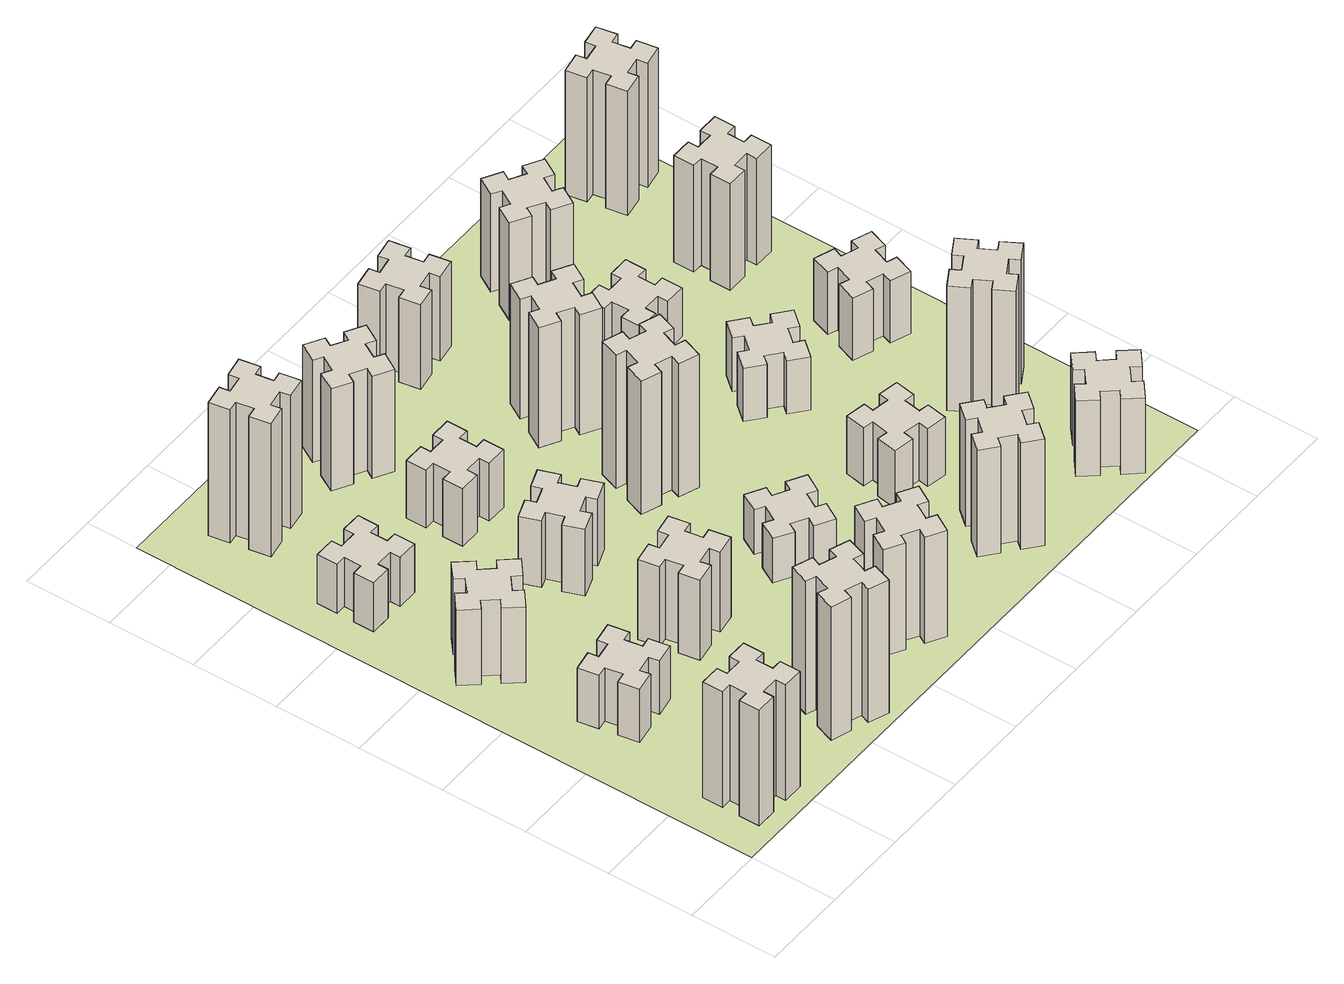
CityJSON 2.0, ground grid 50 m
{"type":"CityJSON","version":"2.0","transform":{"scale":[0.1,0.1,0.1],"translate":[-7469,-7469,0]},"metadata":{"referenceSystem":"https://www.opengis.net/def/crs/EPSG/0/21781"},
"CityObjects":{
"building1":{"type":"Building","attributes":{"class":"1000","function":"1000","usage":"1000","yearOfConstruction":2016,"roofType":"1000","measuredHeight":78,"storeysAboveGround":30,"storeysBelowGround":0},"geometry":[{"type":"Solid","lod":"1","boundaries":[[[[0,1,2,3,4,5,6,7,8,9,10,11,12,13,14,15,16,17,18,19]],[[17,16,20,21]],[[16,15,22,20]],[[15,14,23,22]],[[14,13,24,23]],[[13,12,25,24]],[[12,11,26,25]],[[11,10,27,26]],[[10,9,28,27]],[[9,8,29,28]],[[8,7,30,29]],[[7,6,31,30]],[[6,5,32,31]],[[5,4,33,32]],[[4,3,34,33]],[[3,2,35,34]],[[2,1,36,35]],[[1,0,37,36]],[[0,19,38,37]],[[19,18,39,38]],[[18,17,21,39]],[[24,25,26,27,28,29,30,31,32,33,34,35,36,37,38,39,21,20,22,23]]]]}]},
"building2":{"type":"Building","attributes":{"class":"1000","function":"1000","usage":"1000","yearOfConstruction":2016,"roofType":"1000","measuredHeight":36,"storeysAboveGround":30,"storeysBelowGround":0},"geometry":[{"type":"Solid","lod":"1","boundaries":[[[[40,41,42,43,44,45,46,47,48,49,50,51,52,53,54,55,56,57,58,59]],[[57,56,60,61]],[[56,55,62,60]],[[55,54,63,62]],[[54,53,64,63]],[[53,52,65,64]],[[52,51,66,65]],[[51,50,67,66]],[[50,49,68,67]],[[49,48,69,68]],[[48,47,70,69]],[[47,46,71,70]],[[46,45,72,71]],[[45,44,73,72]],[[44,43,74,73]],[[43,42,75,74]],[[42,41,76,75]],[[41,40,77,76]],[[40,59,78,77]],[[59,58,79,78]],[[58,57,61,79]],[[64,65,66,67,68,69,70,71,72,73,74,75,76,77,78,79,61,60,62,63]]]]}]},
"building3":{"type":"Building","attributes":{"class":"1000","function":"1000","usage":"1000","yearOfConstruction":2016,"roofType":"1000","measuredHeight":51,"storeysAboveGround":30,"storeysBelowGround":0},"geometry":[{"type":"Solid","lod":"1","boundaries":[[[[80,81,82,83,84,85,86,87,88,89,90,91,92,93,94,95,96,97,98,99]],[[97,96,100,101]],[[96,95,102,100]],[[95,94,103,102]],[[94,93,104,103]],[[93,92,105,104]],[[92,91,106,105]],[[91,90,107,106]],[[90,89,108,107]],[[89,88,109,108]],[[88,87,110,109]],[[87,86,111,110]],[[86,85,112,111]],[[85,84,113,112]],[[84,83,114,113]],[[83,82,115,114]],[[82,81,116,115]],[[81,80,117,116]],[[80,99,118,117]],[[99,98,119,118]],[[98,97,101,119]],[[104,105,106,107,108,109,110,111,112,113,114,115,116,117,118,119,101,100,102,103]]]]}]},
"building4":{"type":"Building","attributes":{"class":"1000","function":"1000","usage":"1000","yearOfConstruction":2016,"roofType":"1000","measuredHeight":33,"storeysAboveGround":30,"storeysBelowGround":0},"geometry":[{"type":"Solid","lod":"1","boundaries":[[[[120,121,122,123,124,125,126,127,128,129,130,131,132,133,134,135,136,137,138,139]],[[137,136,140,141]],[[136,135,142,140]],[[135,134,143,142]],[[134,133,144,143]],[[133,132,145,144]],[[132,131,146,145]],[[131,130,147,146]],[[130,129,148,147]],[[129,128,149,148]],[[128,127,150,149]],[[127,126,151,150]],[[126,125,152,151]],[[125,124,153,152]],[[124,123,154,153]],[[123,122,155,154]],[[122,121,156,155]],[[121,120,157,156]],[[120,139,158,157]],[[139,138,159,158]],[[138,137,141,159]],[[144,145,146,147,148,149,150,151,152,153,154,155,156,157,158,159,141,140,142,143]]]]}]},
"building5":{"type":"Building","attributes":{"class":"1000","function":"1000","usage":"1000","yearOfConstruction":2016,"roofType":"1000","measuredHeight":90,"storeysAboveGround":30,"storeysBelowGround":0},"geometry":[{"type":"Solid","lod":"1","boundaries":[[[[160,161,162,163,164,165,166,167,168,169,170,171,172,173,174,175,176,177,178,179]],[[177,176,180,181]],[[176,175,182,180]],[[175,174,183,182]],[[174,173,184,183]],[[173,172,185,184]],[[172,171,186,185]],[[171,170,187,186]],[[170,169,188,187]],[[169,168,189,188]],[[168,167,190,189]],[[167,166,191,190]],[[166,165,192,191]],[[165,164,193,192]],[[164,163,194,193]],[[163,162,195,194]],[[162,161,196,195]],[[161,160,197,196]],[[160,179,198,197]],[[179,178,199,198]],[[178,177,181,199]],[[184,185,186,187,188,189,190,191,192,193,194,195,196,197,198,199,181,180,182,183]]]]}]},
"building6":{"type":"Building","attributes":{"class":"1000","function":"1000","usage":"1000","yearOfConstruction":2016,"roofType":"1000","measuredHeight":90,"storeysAboveGround":30,"storeysBelowGround":0},"geometry":[{"type":"Solid","lod":"1","boundaries":[[[[200,201,202,203,204,205,206,207,208,209,210,211,212,213,214,215,216,217,218,219]],[[217,216,220,221]],[[216,215,222,220]],[[215,214,223,222]],[[214,213,224,223]],[[213,212,225,224]],[[212,211,226,225]],[[211,210,227,226]],[[210,209,228,227]],[[209,208,229,228]],[[208,207,230,229]],[[207,206,231,230]],[[206,205,232,231]],[[205,204,233,232]],[[204,203,234,233]],[[203,202,235,234]],[[202,201,236,235]],[[201,200,237,236]],[[200,219,238,237]],[[219,218,239,238]],[[218,217,221,239]],[[224,225,226,227,228,229,230,231,232,233,234,235,236,237,238,239,221,220,222,223]]]]}]},
"building7":{"type":"Building","attributes":{"class":"1000","function":"1000","usage":"1000","yearOfConstruction":2016,"roofType":"1000","measuredHeight":54,"storeysAboveGround":30,"storeysBelowGround":0},"geometry":[{"type":"Solid","lod":"1","boundaries":[[[[240,241,242,243,244,245,246,247,248,249,250,251,252,253,254,255,256,257,258,259]],[[257,256,260,261]],[[256,255,262,260]],[[255,254,263,262]],[[254,253,264,263]],[[253,252,265,264]],[[252,251,266,265]],[[251,250,267,266]],[[250,249,268,267]],[[249,248,269,268]],[[248,247,270,269]],[[247,246,271,270]],[[246,245,272,271]],[[245,244,273,272]],[[244,243,274,273]],[[243,242,275,274]],[[242,241,276,275]],[[241,240,277,276]],[[240,259,278,277]],[[259,258,279,278]],[[258,257,261,279]],[[264,265,266,267,268,269,270,271,272,273,274,275,276,277,278,279,261,260,262,263]]]]}]},
"building8":{"type":"Building","attributes":{"class":"1000","function":"1000","usage":"1000","yearOfConstruction":2016,"roofType":"1000","measuredHeight":45,"storeysAboveGround":30,"storeysBelowGround":0},"geometry":[{"type":"Solid","lod":"1","boundaries":[[[[280,281,282,283,284,285,286,287,288,289,290,291,292,293,294,295,296,297,298,299]],[[297,296,300,301]],[[296,295,302,300]],[[295,294,303,302]],[[294,293,304,303]],[[293,292,305,304]],[[292,291,306,305]],[[291,290,307,306]],[[290,289,308,307]],[[289,288,309,308]],[[288,287,310,309]],[[287,286,311,310]],[[286,285,312,311]],[[285,284,313,312]],[[284,283,314,313]],[[283,282,315,314]],[[282,281,316,315]],[[281,280,317,316]],[[280,299,318,317]],[[299,298,319,318]],[[298,297,301,319]],[[304,305,306,307,308,309,310,311,312,313,314,315,316,317,318,319,301,300,302,303]]]]}]},
"building9":{"type":"Building","attributes":{"class":"1000","function":"1000","usage":"1000","yearOfConstruction":2016,"roofType":"1000","measuredHeight":72,"storeysAboveGround":30,"storeysBelowGround":0},"geometry":[{"type":"Solid","lod":"1","boundaries":[[[[320,321,322,323,324,325,326,327,328,329,330,331,332,333,334,335,336,337,338,339]],[[337,336,340,341]],[[336,335,342,340]],[[335,334,343,342]],[[334,333,344,343]],[[333,332,345,344]],[[332,331,346,345]],[[331,330,347,346]],[[330,329,348,347]],[[329,328,349,348]],[[328,327,350,349]],[[327,326,351,350]],[[326,325,352,351]],[[325,324,353,352]],[[324,323,354,353]],[[323,322,355,354]],[[322,321,356,355]],[[321,320,357,356]],[[320,339,358,357]],[[339,338,359,358]],[[338,337,341,359]],[[344,345,346,347,348,349,350,351,352,353,354,355,356,357,358,359,341,340,342,343]]]]}]},
"building10":{"type":"Building","attributes":{"class":"1000","function":"1000","usage":"1000","yearOfConstruction":2016,"roofType":"1000","measuredHeight":39,"storeysAboveGround":30,"storeysBelowGround":0},"geometry":[{"type":"Solid","lod":"1","boundaries":[[[[360,361,362,363,364,365,366,367,368,369,370,371,372,373,374,375,376,377,378,379]],[[377,376,380,381]],[[376,375,382,380]],[[375,374,383,382]],[[374,373,384,383]],[[373,372,385,384]],[[372,371,386,385]],[[371,370,387,386]],[[370,369,388,387]],[[369,368,389,388]],[[368,367,390,389]],[[367,366,391,390]],[[366,365,392,391]],[[365,364,393,392]],[[364,363,394,393]],[[363,362,395,394]],[[362,361,396,395]],[[361,360,397,396]],[[360,379,398,397]],[[379,378,399,398]],[[378,377,381,399]],[[384,385,386,387,388,389,390,391,392,393,394,395,396,397,398,399,381,380,382,383]]]]}]},
"building11":{"type":"Building","attributes":{"class":"1000","function":"1000","usage":"1000","yearOfConstruction":2016,"roofType":"1000","measuredHeight":69,"storeysAboveGround":30,"storeysBelowGround":0},"geometry":[{"type":"Solid","lod":"1","boundaries":[[[[400,401,402,403,404,405,406,407,408,409,410,411,412,413,414,415,416,417,418,419]],[[417,416,420,421]],[[416,415,422,420]],[[415,414,423,422]],[[414,413,424,423]],[[413,412,425,424]],[[412,411,426,425]],[[411,410,427,426]],[[410,409,428,427]],[[409,408,429,428]],[[408,407,430,429]],[[407,406,431,430]],[[406,405,432,431]],[[405,404,433,432]],[[404,403,434,433]],[[403,402,435,434]],[[402,401,436,435]],[[401,400,437,436]],[[400,419,438,437]],[[419,418,439,438]],[[418,417,421,439]],[[424,425,426,427,428,429,430,431,432,433,434,435,436,437,438,439,421,420,422,423]]]]}]},
"building12":{"type":"Building","attributes":{"class":"1000","function":"1000","usage":"1000","yearOfConstruction":2016,"roofType":"1000","measuredHeight":30,"storeysAboveGround":30,"storeysBelowGround":0},"geometry":[{"type":"Solid","lod":"1","boundaries":[[[[440,441,442,443,444,445,446,447,448,449,450,451,452,453,454,455,456,457,458,459]],[[457,456,460,461]],[[456,455,462,460]],[[455,454,463,462]],[[454,453,464,463]],[[453,452,465,464]],[[452,451,466,465]],[[451,450,467,466]],[[450,449,468,467]],[[449,448,469,468]],[[448,447,470,469]],[[447,446,471,470]],[[446,445,472,471]],[[445,444,473,472]],[[444,443,474,473]],[[443,442,475,474]],[[442,441,476,475]],[[441,440,477,476]],[[440,459,478,477]],[[459,458,479,478]],[[458,457,461,479]],[[464,465,466,467,468,469,470,471,472,473,474,475,476,477,478,479,461,460,462,463]]]]}]},
"building13":{"type":"Building","attributes":{"class":"1000","function":"1000","usage":"1000","yearOfConstruction":2016,"roofType":"1000","measuredHeight":90,"storeysAboveGround":30,"storeysBelowGround":0},"geometry":[{"type":"Solid","lod":"1","boundaries":[[[[480,481,482,483,484,485,486,487,488,489,490,491,492,493,494,495,496,497,498,499]],[[497,496,500,501]],[[496,495,502,500]],[[495,494,503,502]],[[494,493,504,503]],[[493,492,505,504]],[[492,491,506,505]],[[491,490,507,506]],[[490,489,508,507]],[[489,488,509,508]],[[488,487,510,509]],[[487,486,511,510]],[[486,485,512,511]],[[485,484,513,512]],[[484,483,514,513]],[[483,482,515,514]],[[482,481,516,515]],[[481,480,517,516]],[[480,499,518,517]],[[499,498,519,518]],[[498,497,501,519]],[[504,505,506,507,508,509,510,511,512,513,514,515,516,517,518,519,501,500,502,503]]]]}]},
"building14":{"type":"Building","attributes":{"class":"1000","function":"1000","usage":"1000","yearOfConstruction":2016,"roofType":"1000","measuredHeight":72,"storeysAboveGround":30,"storeysBelowGround":0},"geometry":[{"type":"Solid","lod":"1","boundaries":[[[[520,521,522,523,524,525,526,527,528,529,530,531,532,533,534,535,536,537,538,539]],[[537,536,540,541]],[[536,535,542,540]],[[535,534,543,542]],[[534,533,544,543]],[[533,532,545,544]],[[532,531,546,545]],[[531,530,547,546]],[[530,529,548,547]],[[529,528,549,548]],[[528,527,550,549]],[[527,526,551,550]],[[526,525,552,551]],[[525,524,553,552]],[[524,523,554,553]],[[523,522,555,554]],[[522,521,556,555]],[[521,520,557,556]],[[520,539,558,557]],[[539,538,559,558]],[[538,537,541,559]],[[544,545,546,547,548,549,550,551,552,553,554,555,556,557,558,559,541,540,542,543]]]]}]},
"building15":{"type":"Building","attributes":{"class":"1000","function":"1000","usage":"1000","yearOfConstruction":2016,"roofType":"1000","measuredHeight":81,"storeysAboveGround":30,"storeysBelowGround":0},"geometry":[{"type":"Solid","lod":"1","boundaries":[[[[560,561,562,563,564,565,566,567,568,569,570,571,572,573,574,575,576,577,578,579]],[[577,576,580,581]],[[576,575,582,580]],[[575,574,583,582]],[[574,573,584,583]],[[573,572,585,584]],[[572,571,586,585]],[[571,570,587,586]],[[570,569,588,587]],[[569,568,589,588]],[[568,567,590,589]],[[567,566,591,590]],[[566,565,592,591]],[[565,564,593,592]],[[564,563,594,593]],[[563,562,595,594]],[[562,561,596,595]],[[561,560,597,596]],[[560,579,598,597]],[[579,578,599,598]],[[578,577,581,599]],[[584,585,586,587,588,589,590,591,592,593,594,595,596,597,598,599,581,580,582,583]]]]}]},
"building16":{"type":"Building","attributes":{"class":"1000","function":"1000","usage":"1000","yearOfConstruction":2016,"roofType":"1000","measuredHeight":57,"storeysAboveGround":30,"storeysBelowGround":0},"geometry":[{"type":"Solid","lod":"1","boundaries":[[[[600,601,602,603,604,605,606,607,608,609,610,611,612,613,614,615,616,617,618,619]],[[617,616,620,621]],[[616,615,622,620]],[[615,614,623,622]],[[614,613,624,623]],[[613,612,625,624]],[[612,611,626,625]],[[611,610,627,626]],[[610,609,628,627]],[[609,608,629,628]],[[608,607,630,629]],[[607,606,631,630]],[[606,605,632,631]],[[605,604,633,632]],[[604,603,634,633]],[[603,602,635,634]],[[602,601,636,635]],[[601,600,637,636]],[[600,619,638,637]],[[619,618,639,638]],[[618,617,621,639]],[[624,625,626,627,628,629,630,631,632,633,634,635,636,637,638,639,621,620,622,623]]]]}]},
"building17":{"type":"Building","attributes":{"class":"1000","function":"1000","usage":"1000","yearOfConstruction":2016,"roofType":"1000","measuredHeight":39,"storeysAboveGround":30,"storeysBelowGround":0},"geometry":[{"type":"Solid","lod":"1","boundaries":[[[[640,641,642,643,644,645,646,647,648,649,650,651,652,653,654,655,656,657,658,659]],[[657,656,660,661]],[[656,655,662,660]],[[655,654,663,662]],[[654,653,664,663]],[[653,652,665,664]],[[652,651,666,665]],[[651,650,667,666]],[[650,649,668,667]],[[649,648,669,668]],[[648,647,670,669]],[[647,646,671,670]],[[646,645,672,671]],[[645,644,673,672]],[[644,643,674,673]],[[643,642,675,674]],[[642,641,676,675]],[[641,640,677,676]],[[640,659,678,677]],[[659,658,679,678]],[[658,657,661,679]],[[664,665,666,667,668,669,670,671,672,673,674,675,676,677,678,679,661,660,662,663]]]]}]},
"building18":{"type":"Building","attributes":{"class":"1000","function":"1000","usage":"1000","yearOfConstruction":2016,"roofType":"1000","measuredHeight":36,"storeysAboveGround":30,"storeysBelowGround":0},"geometry":[{"type":"Solid","lod":"1","boundaries":[[[[680,681,682,683,684,685,686,687,688,689,690,691,692,693,694,695,696,697,698,699]],[[697,696,700,701]],[[696,695,702,700]],[[695,694,703,702]],[[694,693,704,703]],[[693,692,705,704]],[[692,691,706,705]],[[691,690,707,706]],[[690,689,708,707]],[[689,688,709,708]],[[688,687,710,709]],[[687,686,711,710]],[[686,685,712,711]],[[685,684,713,712]],[[684,683,714,713]],[[683,682,715,714]],[[682,681,716,715]],[[681,680,717,716]],[[680,699,718,717]],[[699,698,719,718]],[[698,697,701,719]],[[704,705,706,707,708,709,710,711,712,713,714,715,716,717,718,719,701,700,702,703]]]]}]},
"building19":{"type":"Building","attributes":{"class":"1000","function":"1000","usage":"1000","yearOfConstruction":2016,"roofType":"1000","measuredHeight":33,"storeysAboveGround":30,"storeysBelowGround":0},"geometry":[{"type":"Solid","lod":"1","boundaries":[[[[720,721,722,723,724,725,726,727,728,729,730,731,732,733,734,735,736,737,738,739]],[[737,736,740,741]],[[736,735,742,740]],[[735,734,743,742]],[[734,733,744,743]],[[733,732,745,744]],[[732,731,746,745]],[[731,730,747,746]],[[730,729,748,747]],[[729,728,749,748]],[[728,727,750,749]],[[727,726,751,750]],[[726,725,752,751]],[[725,724,753,752]],[[724,723,754,753]],[[723,722,755,754]],[[722,721,756,755]],[[721,720,757,756]],[[720,739,758,757]],[[739,738,759,758]],[[738,737,741,759]],[[744,745,746,747,748,749,750,751,752,753,754,755,756,757,758,759,741,740,742,743]]]]}]},
"building20":{"type":"Building","attributes":{"class":"1000","function":"1000","usage":"1000","yearOfConstruction":2016,"roofType":"1000","measuredHeight":51,"storeysAboveGround":30,"storeysBelowGround":0},"geometry":[{"type":"Solid","lod":"1","boundaries":[[[[760,761,762,763,764,765,766,767,768,769,770,771,772,773,774,775,776,777,778,779]],[[777,776,780,781]],[[776,775,782,780]],[[775,774,783,782]],[[774,773,784,783]],[[773,772,785,784]],[[772,771,786,785]],[[771,770,787,786]],[[770,769,788,787]],[[769,768,789,788]],[[768,767,790,789]],[[767,766,791,790]],[[766,765,792,791]],[[765,764,793,792]],[[764,763,794,793]],[[763,762,795,794]],[[762,761,796,795]],[[761,760,797,796]],[[760,779,798,797]],[[779,778,799,798]],[[778,777,781,799]],[[784,785,786,787,788,789,790,791,792,793,794,795,796,797,798,799,781,780,782,783]]]]}]},
"building21":{"type":"Building","attributes":{"class":"1000","function":"1000","usage":"1000","yearOfConstruction":2016,"roofType":"1000","measuredHeight":66,"storeysAboveGround":30,"storeysBelowGround":0},"geometry":[{"type":"Solid","lod":"1","boundaries":[[[[800,801,802,803,804,805,806,807,808,809,810,811,812,813,814,815,816,817,818,819]],[[817,816,820,821]],[[816,815,822,820]],[[815,814,823,822]],[[814,813,824,823]],[[813,812,825,824]],[[812,811,826,825]],[[811,810,827,826]],[[810,809,828,827]],[[809,808,829,828]],[[808,807,830,829]],[[807,806,831,830]],[[806,805,832,831]],[[805,804,833,832]],[[804,803,834,833]],[[803,802,835,834]],[[802,801,836,835]],[[801,800,837,836]],[[800,819,838,837]],[[819,818,839,838]],[[818,817,821,839]],[[824,825,826,827,828,829,830,831,832,833,834,835,836,837,838,839,821,820,822,823]]]]}]},
"building22":{"type":"Building","attributes":{"class":"1000","function":"1000","usage":"1000","yearOfConstruction":2016,"roofType":"1000","measuredHeight":84,"storeysAboveGround":30,"storeysBelowGround":0},"geometry":[{"type":"Solid","lod":"1","boundaries":[[[[840,841,842,843,844,845,846,847,848,849,850,851,852,853,854,855,856,857,858,859]],[[857,856,860,861]],[[856,855,862,860]],[[855,854,863,862]],[[854,853,864,863]],[[853,852,865,864]],[[852,851,866,865]],[[851,850,867,866]],[[850,849,868,867]],[[849,848,869,868]],[[848,847,870,869]],[[847,846,871,870]],[[846,845,872,871]],[[845,844,873,872]],[[844,843,874,873]],[[843,842,875,874]],[[842,841,876,875]],[[841,840,877,876]],[[840,859,878,877]],[[859,858,879,878]],[[858,857,861,879]],[[864,865,866,867,868,869,870,871,872,873,874,875,876,877,878,879,861,860,862,863]]]]}]},
"building23":{"type":"Building","attributes":{"class":"1000","function":"1000","usage":"1000","yearOfConstruction":2016,"roofType":"1000","measuredHeight":42,"storeysAboveGround":30,"storeysBelowGround":0},"geometry":[{"type":"Solid","lod":"1","boundaries":[[[[880,881,882,883,884,885,886,887,888,889,890,891,892,893,894,895,896,897,898,899]],[[897,896,900,901]],[[896,895,902,900]],[[895,894,903,902]],[[894,893,904,903]],[[893,892,905,904]],[[892,891,906,905]],[[891,890,907,906]],[[890,889,908,907]],[[889,888,909,908]],[[888,887,910,909]],[[887,886,911,910]],[[886,885,912,911]],[[885,884,913,912]],[[884,883,914,913]],[[883,882,915,914]],[[882,881,916,915]],[[881,880,917,916]],[[880,899,918,917]],[[899,898,919,918]],[[898,897,901,919]],[[904,905,906,907,908,909,910,911,912,913,914,915,916,917,918,919,901,900,902,903]]]]}]},
"building24":{"type":"Building","attributes":{"class":"1000","function":"1000","usage":"1000","yearOfConstruction":2016,"roofType":"1000","measuredHeight":72,"storeysAboveGround":30,"storeysBelowGround":0},"geometry":[{"type":"Solid","lod":"1","boundaries":[[[[920,921,922,923,924,925,926,927,928,929,930,931,932,933,934,935,936,937,938,939]],[[937,936,940,941]],[[936,935,942,940]],[[935,934,943,942]],[[934,933,944,943]],[[933,932,945,944]],[[932,931,946,945]],[[931,930,947,946]],[[930,929,948,947]],[[929,928,949,948]],[[928,927,950,949]],[[927,926,951,950]],[[926,925,952,951]],[[925,924,953,952]],[[924,923,954,953]],[[923,922,955,954]],[[922,921,956,955]],[[921,920,957,956]],[[920,939,958,957]],[[939,938,959,958]],[[938,937,941,959]],[[944,945,946,947,948,949,950,951,952,953,954,955,956,957,958,959,941,940,942,943]]]]}]},
"building25":{"type":"Building","attributes":{"class":"1000","function":"1000","usage":"1000","yearOfConstruction":2016,"roofType":"1000","measuredHeight":84,"storeysAboveGround":30,"storeysBelowGround":0},"geometry":[{"type":"Solid","lod":"1","boundaries":[[[[960,961,962,963,964,965,966,967,968,969,970,971,972,973,974,975,976,977,978,979]],[[977,976,980,981]],[[976,975,982,980]],[[975,974,983,982]],[[974,973,984,983]],[[973,972,985,984]],[[972,971,986,985]],[[971,970,987,986]],[[970,969,988,987]],[[969,968,989,988]],[[968,967,990,989]],[[967,966,991,990]],[[966,965,992,991]],[[965,964,993,992]],[[964,963,994,993]],[[963,962,995,994]],[[962,961,996,995]],[[961,960,997,996]],[[960,979,998,997]],[[979,978,999,998]],[[978,977,981,999]],[[984,985,986,987,988,989,990,991,992,993,994,995,996,997,998,999,981,980,982,983]]]]}]},
"landuse1":{"type":"LandUse","attributes":{"name":"plot1","function":"1010"},"geometry":[{"type":"MultiSurface","lod":"1","boundaries":[[[1000,1001,1002,1003]]]}]}
},
"vertices":[
[265,325,0],[265,225,0],[205,225,0],[205,105,0],[325,105,0],[325,165,0],[425,165,0],[425,105,0],[545,105,0],[545,225,0],[485,225,0],[485,325,0],[545,325,0],[545,445,0],[425,445,0],[425,385,0],[325,385,0],[325,445,0],[205,445,0],[205,325,0],[325,385,780],[325,445,780],[425,385,780],[425,445,780],[545,445,780],[545,325,780],[485,325,780],[485,225,780],[545,225,780],[545,105,780],[425,105,780],[425,165,780],[325,165,780],[325,105,780],[205,105,780],[205,225,780],[265,225,780],[265,325,780],[205,325,780],[205,445,780],
[445,998,0],[544,1016,0],[554,957,0],[672,977,0],[651,1096,0],[592,1085,0],[575,1184,0],[634,1194,0],[613,1312,0],[495,1291,0],[505,1232,0],[407,1215,0],[397,1274,0],[278,1253,0],[299,1135,0],[358,1145,0],[376,1047,0],[317,1037,0],[337,918,0],[456,939,0],[376,1047,360],[317,1037,360],[358,1145,360],[299,1135,360],[278,1253,360],[397,1274,360],[407,1215,360],[505,1232,360],[495,1291,360],[613,1312,360],[634,1194,360],[575,1184,360],[592,1085,360],[651,1096,360],[672,977,360],[554,957,360],[544,1016,360],[445,998,360],[456,939,360],[337,918,360],
[492,1888,0],[427,1964,0],[473,2003,0],[396,2095,0],[304,2018,0],[343,1972,0],[266,1907,0],[228,1953,0],[136,1876,0],[213,1784,0],[259,1823,0],[323,1746,0],[277,1708,0],[354,1616,0],[446,1693,0],[408,1739,0],[484,1803,0],[523,1757,0],[615,1834,0],[538,1926,0],[484,1803,510],[523,1757,510],[408,1739,510],[446,1693,510],[354,1616,510],[277,1708,510],[323,1746,510],[259,1823,510],[213,1784,510],[136,1876,510],[228,1953,510],[266,1907,510],[343,1972,510],[304,2018,510],[396,2095,510],[473,2003,510],[427,1964,510],[492,1888,510],[538,1926,510],[615,1834,510],
[485,2545,0],[485,2645,0],[545,2645,0],[545,2765,0],[425,2765,0],[425,2705,0],[325,2705,0],[325,2765,0],[205,2765,0],[205,2645,0],[265,2645,0],[265,2545,0],[205,2545,0],[205,2425,0],[325,2425,0],[325,2485,0],[425,2485,0],[425,2425,0],[545,2425,0],[545,2545,0],[425,2485,330],[425,2425,330],[325,2485,330],[325,2425,330],[205,2425,330],[205,2545,330],[265,2545,330],[265,2645,330],[205,2645,330],[205,2765,330],[325,2765,330],[325,2705,330],[425,2705,330],[425,2765,330],[545,2765,330],[545,2645,330],[485,2645,330],[485,2545,330],[545,2545,330],[545,2425,330],
[1029,360,0],[995,266,0],[939,287,0],[897,174,0],[1010,133,0],[1031,189,0],[1125,155,0],[1104,99,0],[1217,57,0],[1258,170,0],[1202,191,0],[1236,285,0],[1292,264,0],[1333,377,0],[1220,418,0],[1200,362,0],[1106,396,0],[1127,452,0],[1014,493,0],[973,380,0],[1106,396,900],[1127,452,900],[1200,362,900],[1220,418,900],[1333,377,900],[1292,264,900],[1236,285,900],[1202,191,900],[1258,170,900],[1217,57,900],[1104,99,900],[1125,155,900],[1031,189,900],[1010,133,900],[897,174,900],[939,287,900],[995,266,900],[1029,360,900],[973,380,900],[1014,493,900],
[592,3305,0],[575,3404,0],[634,3414,0],[613,3532,0],[495,3511,0],[505,3452,0],[407,3435,0],[397,3494,0],[278,3473,0],[299,3355,0],[358,3365,0],[376,3267,0],[317,3257,0],[337,3138,0],[456,3159,0],[445,3218,0],[544,3236,0],[554,3177,0],[672,3197,0],[651,3316,0],[544,3236,900],[554,3177,900],[445,3218,900],[456,3159,900],[337,3138,900],[317,3257,900],[376,3267,900],[358,3365,900],[299,3355,900],[278,3473,900],[397,3494,900],[407,3435,900],[505,3452,900],[495,3511,900],[613,3532,900],[634,3414,900],[575,3404,900],[592,3305,900],[651,3316,900],[672,3197,900],
[1232,1185,0],[1215,1284,0],[1274,1294,0],[1253,1412,0],[1135,1391,0],[1145,1332,0],[1047,1315,0],[1037,1374,0],[918,1353,0],[939,1235,0],[998,1245,0],[1016,1147,0],[957,1137,0],[977,1018,0],[1096,1039,0],[1085,1098,0],[1184,1116,0],[1194,1057,0],[1312,1077,0],[1291,1196,0],[1184,1116,540],[1194,1057,540],[1085,1098,540],[1096,1039,540],[977,1018,540],[957,1137,540],[1016,1147,540],[998,1245,540],[939,1235,540],[918,1353,540],[1037,1374,540],[1047,1315,540],[1145,1332,540],[1135,1391,540],[1253,1412,540],[1274,1294,540],[1215,1284,540],[1232,1185,540],[1291,1196,540],[1312,1077,540],
[995,1965,0],[1029,1871,0],[973,1850,0],[1014,1737,0],[1127,1779,0],[1106,1835,0],[1200,1869,0],[1220,1813,0],[1333,1854,0],[1292,1967,0],[1236,1946,0],[1202,2040,0],[1258,2060,0],[1217,2173,0],[1104,2132,0],[1125,2076,0],[1031,2042,0],[1010,2098,0],[897,2057,0],[939,1944,0],[1031,2042,450],[1010,2098,450],[1125,2076,450],[1104,2132,450],[1217,2173,450],[1258,2060,450],[1202,2040,450],[1236,1946,450],[1292,1967,450],[1333,1854,450],[1220,1813,450],[1200,1869,450],[1106,1835,450],[1127,1779,450],[1014,1737,450],[973,1850,450],[1029,1871,450],[995,1965,450],[939,1944,450],[897,2057,450],
[1657,305,0],[1744,255,0],[1714,203,0],[1818,143,0],[1878,247,0],[1826,277,0],[1876,364,0],[1928,334,0],[1988,438,0],[1884,498,0],[1854,446,0],[1767,496,0],[1797,548,0],[1693,608,0],[1633,504,0],[1685,474,0],[1635,387,0],[1583,417,0],[1523,313,0],[1627,253,0],[1635,387,720],[1583,417,720],[1685,474,720],[1633,504,720],[1693,608,720],[1797,548,720],[1767,496,720],[1854,446,720],[1884,498,720],[1988,438,720],[1928,334,720],[1876,364,720],[1826,277,720],[1878,247,720],[1818,143,720],[1714,203,720],[1744,255,720],[1657,305,720],[1627,253,720],[1523,313,720],
[1005,2645,0],[1005,2545,0],[945,2545,0],[945,2425,0],[1065,2425,0],[1065,2485,0],[1165,2485,0],[1165,2425,0],[1285,2425,0],[1285,2545,0],[1225,2545,0],[1225,2645,0],[1285,2645,0],[1285,2765,0],[1165,2765,0],[1165,2705,0],[1065,2705,0],[1065,2765,0],[945,2765,0],[945,2645,0],[1065,2705,390],[1065,2765,390],[1165,2705,390],[1165,2765,390],[1285,2765,390],[1285,2645,390],[1225,2645,390],[1225,2545,390],[1285,2545,390],[1285,2425,390],[1165,2425,390],[1165,2485,390],[1065,2485,390],[1065,2425,390],[945,2425,390],[945,2545,390],[1005,2545,390],[1005,2645,390],[945,2645,390],[945,2765,390],
[1186,3137,0],[1236,3224,0],[1288,3194,0],[1348,3298,0],[1244,3358,0],[1214,3306,0],[1127,3356,0],[1157,3408,0],[1053,3468,0],[993,3364,0],[1045,3334,0],[995,3247,0],[943,3277,0],[883,3173,0],[987,3113,0],[1017,3165,0],[1104,3115,0],[1074,3063,0],[1178,3003,0],[1238,3107,0],[1104,3115,690],[1074,3063,690],[1017,3165,690],[987,3113,690],[883,3173,690],[943,3277,690],[995,3247,690],[1045,3334,690],[993,3364,690],[1053,3468,690],[1157,3408,690],[1127,3356,690],[1214,3306,690],[1244,3358,690],[1348,3298,690],[1288,3194,690],[1236,3224,690],[1186,3137,690],[1238,3107,690],[1178,3003,690],
[1757,1045,0],[1844,995,0],[1814,943,0],[1918,883,0],[1978,987,0],[1926,1017,0],[1976,1104,0],[2028,1074,0],[2088,1178,0],[1984,1238,0],[1954,1186,0],[1867,1236,0],[1897,1288,0],[1793,1348,0],[1733,1244,0],[1785,1214,0],[1735,1127,0],[1683,1157,0],[1623,1053,0],[1727,993,0],[1735,1127,300],[1683,1157,300],[1785,1214,300],[1733,1244,300],[1793,1348,300],[1897,1288,300],[1867,1236,300],[1954,1186,300],[1984,1238,300],[2088,1178,300],[2028,1074,300],[1976,1104,300],[1926,1017,300],[1978,987,300],[1918,883,300],[1814,943,300],[1844,995,300],[1757,1045,300],[1727,993,300],[1623,1053,300],
[1940,2042,0],[1846,2076,0],[1867,2132,0],[1754,2173,0],[1713,2060,0],[1769,2040,0],[1735,1946,0],[1679,1967,0],[1637,1854,0],[1750,1813,0],[1771,1869,0],[1865,1835,0],[1844,1779,0],[1957,1737,0],[1998,1850,0],[1942,1871,0],[1976,1965,0],[2032,1944,0],[2073,2057,0],[1960,2098,0],[1976,1965,900],[2032,1944,900],[1942,1871,900],[1998,1850,900],[1957,1737,900],[1844,1779,900],[1865,1835,900],[1771,1869,900],[1750,1813,900],[1637,1854,900],[1679,1967,900],[1735,1946,900],[1769,2040,900],[1713,2060,900],[1754,2173,900],[1867,2132,900],[1846,2076,900],[1940,2042,900],[1960,2098,900],[2073,2057,900],
[2486,323,0],[2563,259,0],[2524,213,0],[2616,136,0],[2693,228,0],[2647,266,0],[2712,343,0],[2758,304,0],[2835,396,0],[2743,473,0],[2704,427,0],[2628,492,0],[2666,538,0],[2574,615,0],[2497,523,0],[2543,484,0],[2479,408,0],[2433,446,0],[2356,354,0],[2448,277,0],[2479,408,720],[2433,446,720],[2543,484,720],[2497,523,720],[2574,615,720],[2666,538,720],[2628,492,720],[2704,427,720],[2743,473,720],[2835,396,720],[2758,304,720],[2712,343,720],[2647,266,720],[2693,228,720],[2616,136,720],[2524,213,720],[2563,259,720],[2486,323,720],[2448,277,720],[2356,354,720],
[2054,2666,0],[1967,2716,0],[1997,2768,0],[1893,2828,0],[1833,2724,0],[1885,2694,0],[1835,2607,0],[1783,2637,0],[1723,2533,0],[1827,2473,0],[1857,2525,0],[1944,2475,0],[1914,2423,0],[2018,2363,0],[2078,2467,0],[2026,2497,0],[2076,2584,0],[2128,2554,0],[2188,2658,0],[2084,2718,0],[2076,2584,810],[2128,2554,810],[2026,2497,810],[2078,2467,810],[2018,2363,810],[1914,2423,810],[1944,2475,810],[1857,2525,810],[1827,2473,810],[1723,2533,810],[1783,2637,810],[1835,2607,810],[1885,2694,810],[1833,2724,810],[1893,2828,810],[1997,2768,810],[1967,2716,810],[2054,2666,810],[2084,2718,810],[2188,2658,810],
[1738,3465,0],[1756,3367,0],[1697,3357,0],[1717,3238,0],[1836,3259,0],[1825,3318,0],[1924,3336,0],[1934,3277,0],[2052,3297,0],[2031,3416,0],[1972,3405,0],[1955,3504,0],[2014,3514,0],[1993,3632,0],[1875,3611,0],[1885,3552,0],[1787,3535,0],[1777,3594,0],[1658,3573,0],[1679,3455,0],[1787,3535,570],[1777,3594,570],[1885,3552,570],[1875,3611,570],[1993,3632,570],[2014,3514,570],[1955,3504,570],[1972,3405,570],[2031,3416,570],[2052,3297,570],[1934,3277,570],[1924,3336,570],[1825,3318,570],[1836,3259,570],[1717,3238,570],[1697,3357,570],[1756,3367,570],[1738,3465,570],[1679,3455,570],[1658,3573,570],
[2496,1084,0],[2478,985,0],[2419,996,0],[2398,877,0],[2517,857,0],[2527,916,0],[2625,898,0],[2615,839,0],[2733,818,0],[2754,937,0],[2695,947,0],[2712,1045,0],[2771,1035,0],[2792,1153,0],[2674,1174,0],[2664,1115,0],[2565,1132,0],[2576,1191,0],[2457,1212,0],[2437,1094,0],[2565,1132,390],[2576,1191,390],[2664,1115,390],[2674,1174,390],[2792,1153,390],[2771,1035,390],[2712,1045,390],[2695,947,390],[2754,937,390],[2733,818,390],[2615,839,390],[2625,898,390],[2527,916,390],[2517,857,390],[2398,877,390],[2419,996,390],[2478,985,390],[2496,1084,390],[2437,1094,390],[2457,1212,390],
[2747,1746,0],[2812,1823,0],[2858,1784,0],[2935,1876,0],[2843,1953,0],[2804,1907,0],[2728,1972,0],[2766,2018,0],[2674,2095,0],[2597,2003,0],[2643,1964,0],[2579,1888,0],[2533,1926,0],[2456,1834,0],[2548,1757,0],[2586,1803,0],[2663,1739,0],[2624,1693,0],[2716,1616,0],[2793,1708,0],[2663,1739,360],[2624,1693,360],[2586,1803,360],[2548,1757,360],[2456,1834,360],[2533,1926,360],[2579,1888,360],[2643,1964,360],[2597,2003,360],[2674,2095,360],[2766,2018,360],[2728,1972,360],[2804,1907,360],[2843,1953,360],[2935,1876,360],[2858,1784,360],[2812,1823,360],[2747,1746,360],[2793,1708,360],[2716,1616,360],
[2545,2485,0],[2645,2485,0],[2645,2425,0],[2765,2425,0],[2765,2545,0],[2705,2545,0],[2705,2645,0],[2765,2645,0],[2765,2765,0],[2645,2765,0],[2645,2705,0],[2545,2705,0],[2545,2765,0],[2425,2765,0],[2425,2645,0],[2485,2645,0],[2485,2545,0],[2425,2545,0],[2425,2425,0],[2545,2425,0],[2485,2545,330],[2425,2545,330],[2485,2645,330],[2425,2645,330],[2425,2765,330],[2545,2765,330],[2545,2705,330],[2645,2705,330],[2645,2765,330],[2765,2765,330],[2765,2645,330],[2705,2645,330],[2705,2545,330],[2765,2545,330],[2765,2425,330],[2645,2425,330],[2645,2485,330],[2545,2485,330],[2545,2425,330],[2425,2425,330],
[3368,159,0],[3444,223,0],[3483,177,0],[3575,254,0],[3498,346,0],[3452,308,0],[3387,384,0],[3433,423,0],[3356,515,0],[3264,438,0],[3303,392,0],[3226,327,0],[3188,373,0],[3096,296,0],[3173,204,0],[3219,243,0],[3283,166,0],[3237,128,0],[3314,36,0],[3406,113,0],[3283,166,510],[3237,128,510],[3219,243,510],[3173,204,510],[3096,296,510],[3188,373,510],[3226,327,510],[3303,392,510],[3264,438,510],[3356,515,510],[3433,423,510],[3387,384,510],[3452,308,510],[3498,346,510],[3575,254,510],[3483,177,510],[3444,223,510],[3368,159,510],[3406,113,510],[3314,36,510],
[2694,3306,0],[2607,3356,0],[2637,3408,0],[2533,3468,0],[2473,3364,0],[2525,3334,0],[2475,3247,0],[2423,3277,0],[2363,3173,0],[2467,3113,0],[2497,3165,0],[2584,3115,0],[2554,3063,0],[2658,3003,0],[2718,3107,0],[2666,3137,0],[2716,3224,0],[2768,3194,0],[2828,3298,0],[2724,3358,0],[2716,3224,660],[2768,3194,660],[2666,3137,660],[2718,3107,660],[2658,3003,660],[2554,3063,660],[2584,3115,660],[2497,3165,660],[2467,3113,660],[2363,3173,660],[2423,3277,660],[2475,3247,660],[2525,3334,660],[2473,3364,660],[2533,3468,660],[2637,3408,660],[2607,3356,660],[2694,3306,660],[2724,3358,660],[2828,3298,660],
[3215,1004,0],[3265,917,0],[3213,887,0],[3273,783,0],[3377,843,0],[3347,895,0],[3434,945,0],[3464,893,0],[3568,953,0],[3508,1057,0],[3456,1027,0],[3406,1114,0],[3458,1144,0],[3398,1248,0],[3294,1188,0],[3324,1136,0],[3237,1086,0],[3207,1138,0],[3103,1078,0],[3163,974,0],[3237,1086,840],[3207,1138,840],[3324,1136,840],[3294,1188,840],[3398,1248,840],[3458,1144,840],[3406,1114,840],[3456,1027,840],[3508,1057,840],[3568,953,840],[3464,893,840],[3434,945,840],[3347,895,840],[3377,843,840],[3273,783,840],[3213,887,840],[3265,917,840],[3215,1004,840],[3163,974,840],[3103,1078,840],
[3420,1842,0],[3326,1876,0],[3347,1932,0],[3234,1973,0],[3193,1860,0],[3249,1840,0],[3215,1746,0],[3159,1767,0],[3117,1654,0],[3230,1613,0],[3251,1669,0],[3345,1635,0],[3324,1579,0],[3437,1537,0],[3478,1650,0],[3422,1671,0],[3456,1765,0],[3512,1744,0],[3553,1857,0],[3440,1898,0],[3456,1765,420],[3512,1744,420],[3422,1671,420],[3478,1650,420],[3437,1537,420],[3324,1579,420],[3345,1635,420],[3251,1669,420],[3230,1613,420],[3117,1654,420],[3159,1767,420],[3215,1746,420],[3249,1840,420],[3193,1860,420],[3234,1973,420],[3347,1932,420],[3326,1876,420],[3420,1842,420],[3440,1898,420],[3553,1857,420],
[3385,2705,0],[3285,2705,0],[3285,2765,0],[3165,2765,0],[3165,2645,0],[3225,2645,0],[3225,2545,0],[3165,2545,0],[3165,2425,0],[3285,2425,0],[3285,2485,0],[3385,2485,0],[3385,2425,0],[3505,2425,0],[3505,2545,0],[3445,2545,0],[3445,2645,0],[3505,2645,0],[3505,2765,0],[3385,2765,0],[3445,2645,720],[3505,2645,720],[3445,2545,720],[3505,2545,720],[3505,2425,720],[3385,2425,720],[3385,2485,720],[3285,2485,720],[3285,2425,720],[3165,2425,720],[3165,2545,720],[3225,2545,720],[3225,2645,720],[3165,2645,720],[3165,2765,720],[3285,2765,720],[3285,2705,720],[3385,2705,720],[3385,2765,720],[3505,2765,720],
[3552,3305,0],[3535,3404,0],[3594,3414,0],[3573,3532,0],[3455,3511,0],[3465,3452,0],[3367,3435,0],[3357,3494,0],[3238,3473,0],[3259,3355,0],[3318,3365,0],[3336,3267,0],[3277,3257,0],[3297,3138,0],[3416,3159,0],[3405,3218,0],[3504,3236,0],[3514,3177,0],[3632,3197,0],[3611,3316,0],[3504,3236,840],[3514,3177,840],[3405,3218,840],[3416,3159,840],[3297,3138,840],[3277,3257,840],[3336,3267,840],[3318,3365,840],[3259,3355,840],[3238,3473,840],[3357,3494,840],[3367,3435,840],[3465,3452,840],[3455,3511,840],[3573,3532,840],[3594,3414,840],[3535,3404,840],[3552,3305,840],[3611,3316,840],[3632,3197,840],
[5,3705,0],[3705,3705,0],[3705,5,0],[5,5,0]
]}
